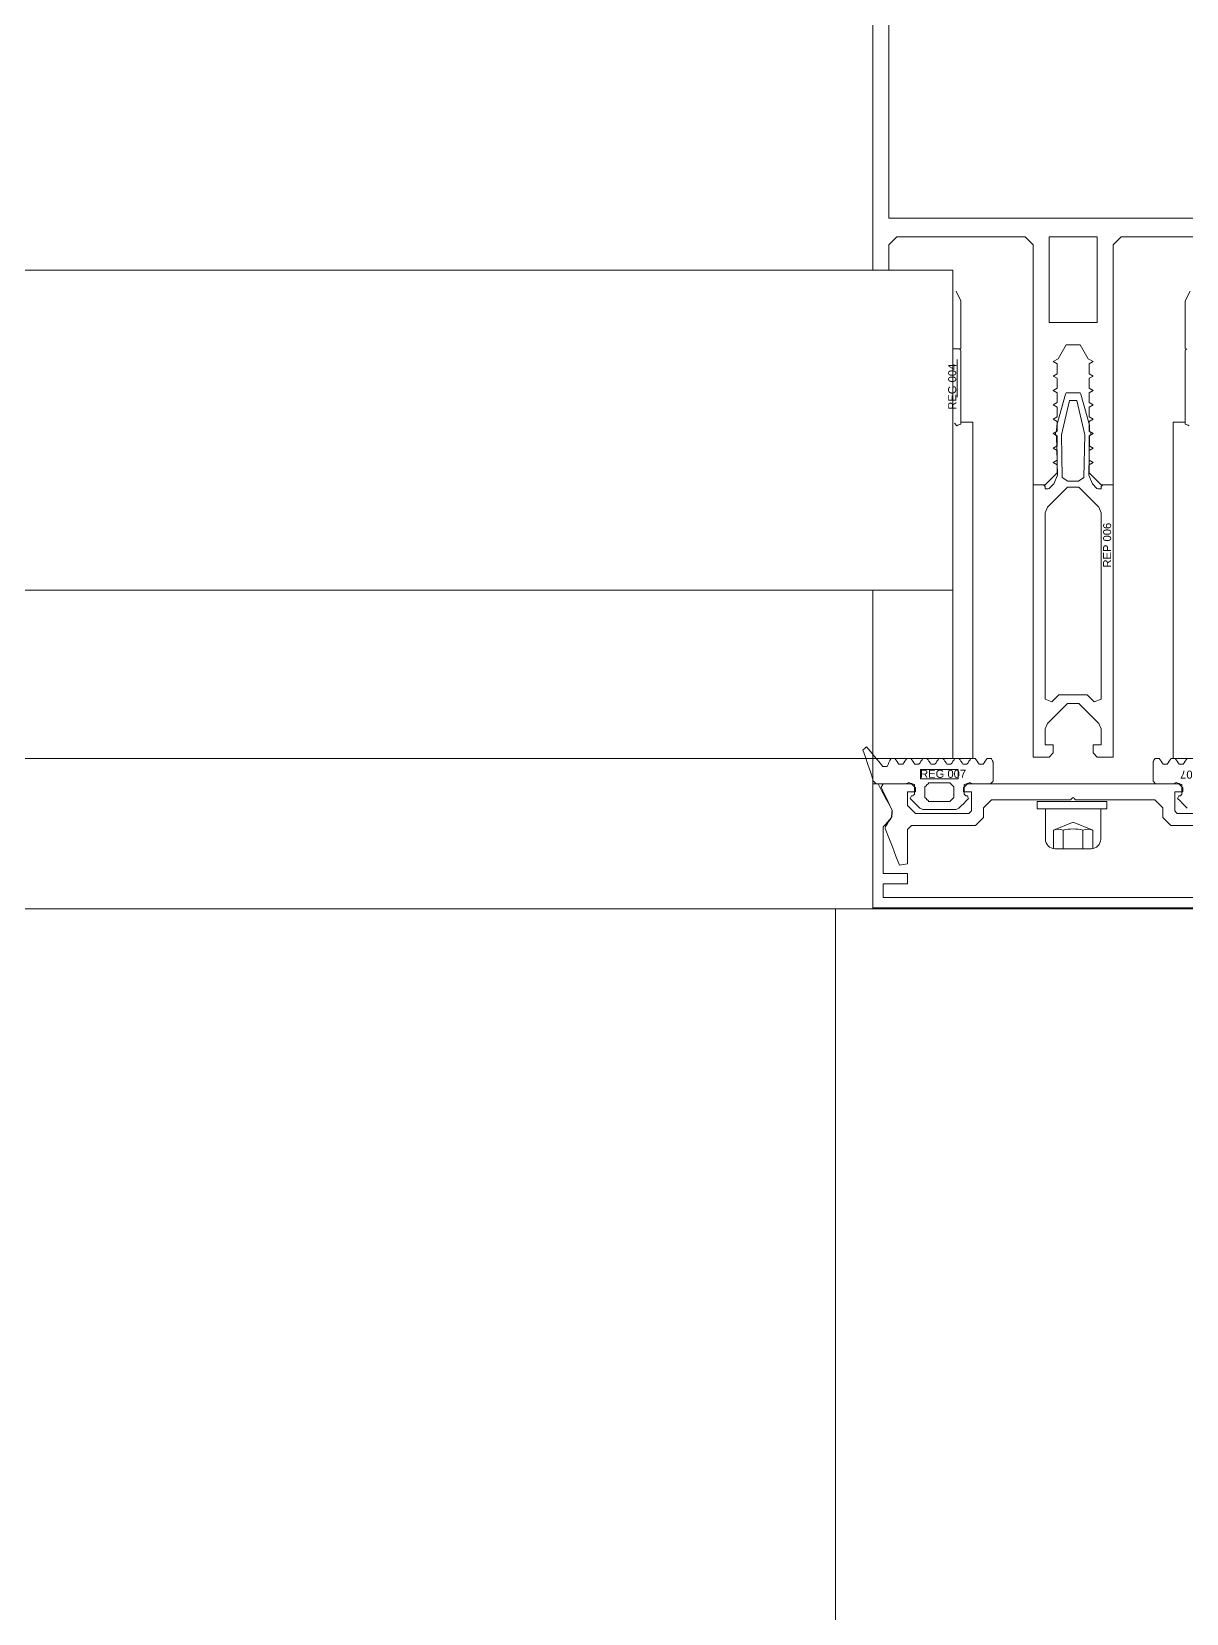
# Model space of a CAD drawing. Header units: millimetres. Extents: x 97 to 215964, y -4577 to 60645.
# Drawn here: x 142837.8 to 142982, y 39687 to 39884.6 of the extents above; entities that cross this region are included whole.
import ezdxf

# ---------------------------------------------------------------- set-up
doc = ezdxf.new("R2010")
doc.units = ezdxf.units.MM
for name, color, linetype, lineweight in [('A-FLOR-____-PATT', 8, 'Continuous', 9), ('A-GLAZ-____-MCUT', 151, 'Continuous', 9), ('A-GLAZ-____-OTLN', 151, 'Continuous', 9), ('A-GLAZ-CURT-OTLN', 52, 'Continuous', 9), ('A-GLAZ-CWMG-MCUT', 51, 'Continuous', 9), ('A-GLAZ-CWMG-OTLN', 51, 'Continuous', 9), ('G-XREF-____-OTLN', 8, 'Continuous', 9)]:
    doc.layers.add(name, color=color, linetype=linetype, lineweight=lineweight)
doc.styles.add('Arial', font='arial.ttf', dxfattribs={"height": 1})

# ---------------------------------------------------------------- blocks, each defined once
blk = doc.blocks.new('Прямоугольный импост - Рядовой 50х200-38602430-О_АИ_ПП_8_400_Целиком')
at = {"layer": 'A-GLAZ-CWMG-MCUT', "color": 90}
for p, q in [((-25, 21), (-25, 39.8)), ((-25, 39.8), (25, 39.8)), ((-15, 21), (-25, 21)), ((-15, 0), (-15, 21)), ((-25, -160.2), (-25, -40))]:
    blk.add_line(p, q, dxfattribs=at)
blk = doc.blocks.new('PNS_Панель прямоугольная2 - Нр_Стекло - 40мм-V136-О_АИ_ПП_8_400_Целиком')
at = {"layer": 'A-GLAZ-____-OTLN', "lineweight": 5}
h = blk.add_hatch(dxfattribs=at)
h.set_pattern_fill('FP_148', color=256, style=0, pattern_type=2)
h.set_pattern_definition([(45, (-83740, -39714.82), (-282.8427, 282.8427), [200, -600]), (45, (-83940, -39814.82), (-282.8427, 282.8427), [600, -200]), (45, (-83540, -39914.82), (-282.8427, 282.8427), [200, -600])])
h.paths.add_polyline_path([(515, 0), (515, 40), (-515, 40), (-515, 0), (422.11, 0)])
at = {"layer": 'A-GLAZ-____-MCUT', "color": 10, "lineweight": 5}
for p, q in [((-515, 40), (515, 40)), ((515, 40), (515, 0)), ((515, 0), (-515, 0))]:
    blk.add_line(p, q, dxfattribs=at)
at = {"layer": 'A-GLAZ-____-OTLN', "color": 10, "lineweight": 5}
blk.add_line((-515, 0), (515, 0), dxfattribs=at)
blk = doc.blocks.new('Прямоугольный импост - Рядовой 50х200-40428489-О_АИ_ПП_8_400_Целиком')
at = {"layer": 'A-GLAZ-CWMG-OTLN', "color": 10, "lineweight": 5}
for p, q in [((85205, 39814.82), (85205, 39793.82)), ((84195, 39793.82), (85205, 39793.82)), ((84195, 39775.02), (85205, 39775.02))]:
    blk.add_line(p, q, dxfattribs=at)
blk = doc.blocks.new('Прямоугольный импост - 200_dwg-V30-О_АИ_ПП_8_400_Целиком')
at = {"layer": 'G-XREF-____-OTLN', "color": 10, "lineweight": 5}
for p, q in [((227981.99, 196775.93), (227981.99, 196780.63)), ((227981.63, 196772.66), (227981.94, 196772.36)), ((227995.23, 196719.51), (227995.23, 196721.83)), ((227997.68, 196719.51), (227997.68, 196721.83)), ((227994.19, 196719.51), (227998.71, 196719.51))]:
    blk.add_line(p, q, dxfattribs=at)
at = {"layer": 'G-XREF-____-OTLN', "color": 10, "lineweight": 5, "flags": 128}
for points in [[(228021.45, 196791.8), (228021.45, 196911.97), (227971.45, 196911.97), (227971.45, 196791.8)], [(227973.45, 196791.8), (227973.45, 196794.97), (227974.45, 196795.97), (227990.45, 196795.97), (227991.45, 196794.97)], [(227991.45, 196794.97), (227991.45, 196764.97), (227992.95, 196764.97), (227994.45, 196766.47), (227994.45, 196767.48), (227993.95, 196767.77), (227994.45, 196768.06), (227994.45, 196769.28), (227993.95, 196769.57), (227994.45, 196769.86), (227994.45, 196771.08), (227993.95, 196771.37), (227994.45, 196771.66), (227994.45, 196772.88), (227993.95, 196773.17), (227994.45, 196773.46), (227994.45, 196774.68), (227993.95, 196774.97), (227994.45, 196775.26), (227994.45, 196776.48), (227993.95, 196776.77), (227994.45, 196777.06), (227994.45, 196778.28), (227993.95, 196778.57), (227994.45, 196778.86), (227994.45, 196780.08), (227993.95, 196780.37), (227994.58, 196780.73), (227995.59, 196782.47), (227997.32, 196782.47), (227998.32, 196780.73), (227998.95, 196780.37), (227998.45, 196780.08), (227998.45, 196778.86), (227998.95, 196778.57), (227998.45, 196778.28), (227998.45, 196777.06), (227998.95, 196776.77), (227998.45, 196776.48), (227998.45, 196775.26), (227998.95, 196774.97), (227998.45, 196774.68), (227998.45, 196773.46), (227998.95, 196773.17), (227998.45, 196772.88), (227998.45, 196771.66), (227998.95, 196771.37), (227998.45, 196771.08), (227998.45, 196769.86), (227998.95, 196769.57), (227998.45, 196769.28), (227998.45, 196768.06), (227998.95, 196767.77), (227998.45, 196767.48), (227998.45, 196766.47), (227999.95, 196764.97), (228001.45, 196764.97), (228001.45, 196794.97), (228002.45, 196795.97), (228018.45, 196795.97)], [(227982.45, 196781.97), (227982.45, 196787.95), (227981.83, 196789.16)], [(228011.07, 196789.16), (228010.45, 196787.95), (228010.45, 196781.97)], [(227982.25, 196781.97), (227981.96, 196781.97), (227981.67, 196781.97), (227981.37, 196781.97)], [(227982.45, 196781.77), (227982.4, 196781.82), (227982.35, 196781.87), (227982.3, 196781.92), (227982.25, 196781.97)], [(227982.45, 196772.57), (227982.45, 196774.87), (227982.45, 196777.17), (227982.45, 196779.47), (227982.45, 196781.77)], [(228010.65, 196781.97), (228010.6, 196781.92), (228010.55, 196781.87), (228010.5, 196781.82), (228010.45, 196781.77)], [(228010.45, 196781.77), (228010.45, 196779.47), (228010.45, 196777.17), (228010.45, 196774.87), (228010.45, 196772.57)], [(227971.85, 196730.8), (227983.95, 196730.8), (227983.95, 196772.8), (227982.45, 196772.8)], [(228021.05, 196730.8), (228008.95, 196730.8), (228008.95, 196772.8), (228010.45, 196772.8)], [(227981.94, 196772.36), (227982.07, 196772.41), (227982.2, 196772.46), (227982.32, 196772.51), (227982.45, 196772.57)], [(228010.45, 196772.57), (228010.58, 196772.51), (228010.71, 196772.46), (228010.84, 196772.41), (228010.96, 196772.36)], [(227970.64, 196732.26), (227970.53, 196732.16), (227970.43, 196732.05), (227970.32, 196731.95), (227970.21, 196731.85)], [(227970.21, 196731.85), (227970.52, 196730.93), (227970.83, 196730.02), (227971.14, 196729.11), (227971.45, 196728.2)], [(227972.69, 196729.79), (227972.18, 196730.41), (227971.66, 196731.03), (227971.15, 196731.64), (227970.64, 196732.26)], [(227973.22, 196729.8), (227973.09, 196729.8), (227972.96, 196729.79), (227972.82, 196729.79), (227972.69, 196729.79)], [(227973.68, 196730.76), (227973.57, 196730.52), (227973.45, 196730.28), (227973.34, 196730.04), (227973.22, 196729.8)], [(227974.2, 196730.8), (227974.07, 196730.79), (227973.94, 196730.78), (227973.81, 196730.77), (227973.68, 196730.76)], [(227974.7, 196730.06), (227974.58, 196730.24), (227974.45, 196730.43), (227974.33, 196730.61), (227974.2, 196730.8)], [(227975.2, 196730.06), (227975.08, 196730.06), (227974.95, 196730.06), (227974.83, 196730.06), (227974.7, 196730.06)], [(227975.7, 196730.8), (227975.58, 196730.61), (227975.45, 196730.43), (227975.33, 196730.24), (227975.2, 196730.06)], [(227976.2, 196730.8), (227976.08, 196730.8), (227975.95, 196730.8), (227975.83, 196730.8), (227975.7, 196730.8)], [(227976.7, 196730.06), (227976.58, 196730.24), (227976.45, 196730.43), (227976.33, 196730.61), (227976.2, 196730.8)], [(227977.2, 196730.06), (227977.08, 196730.06), (227976.95, 196730.06), (227976.83, 196730.06), (227976.7, 196730.06)], [(227977.7, 196730.8), (227977.58, 196730.61), (227977.45, 196730.43), (227977.33, 196730.24), (227977.2, 196730.06)], [(227978.2, 196730.8), (227978.08, 196730.8), (227977.95, 196730.8), (227977.83, 196730.8), (227977.7, 196730.8)], [(227978.7, 196730.06), (227978.58, 196730.24), (227978.45, 196730.43), (227978.33, 196730.61), (227978.2, 196730.8)], [(227979.2, 196730.06), (227979.08, 196730.06), (227978.95, 196730.06), (227978.83, 196730.06), (227978.7, 196730.06)], [(227979.7, 196730.8), (227979.58, 196730.61), (227979.45, 196730.43), (227979.33, 196730.24), (227979.2, 196730.06)], [(227980.2, 196730.8), (227980.08, 196730.8), (227979.95, 196730.8), (227979.83, 196730.8), (227979.7, 196730.8)], [(227980.7, 196730.06), (227980.58, 196730.24), (227980.45, 196730.43), (227980.33, 196730.61), (227980.2, 196730.8)], [(227981.2, 196730.06), (227981.08, 196730.06), (227980.95, 196730.06), (227980.83, 196730.06), (227980.7, 196730.06)], [(227981.7, 196730.8), (227981.58, 196730.61), (227981.45, 196730.43), (227981.33, 196730.24), (227981.2, 196730.06)], [(227982.2, 196730.8), (227982.08, 196730.8), (227981.95, 196730.8), (227981.83, 196730.8), (227981.7, 196730.8)], [(227982.7, 196730.06), (227982.58, 196730.24), (227982.45, 196730.43), (227982.33, 196730.61), (227982.2, 196730.8)], [(227983.2, 196730.06), (227983.08, 196730.06), (227982.95, 196730.06), (227982.83, 196730.06), (227982.7, 196730.06)], [(227983.7, 196730.8), (227983.58, 196730.61), (227983.45, 196730.43), (227983.33, 196730.24), (227983.2, 196730.06)], [(227984.2, 196730.8), (227984.08, 196730.8), (227983.95, 196730.8), (227983.83, 196730.8), (227983.7, 196730.8)], [(227984.7, 196730.06), (227984.58, 196730.24), (227984.45, 196730.43), (227984.33, 196730.61), (227984.2, 196730.8)], [(227985.2, 196730.06), (227985.08, 196730.06), (227984.95, 196730.06), (227984.83, 196730.06), (227984.7, 196730.06)], [(227985.7, 196730.8), (227985.58, 196730.61), (227985.45, 196730.43), (227985.33, 196730.24), (227985.2, 196730.06)], [(227986.2, 196730.8), (227986.08, 196730.8), (227985.95, 196730.8), (227985.83, 196730.8), (227985.7, 196730.8)], [(227986.4, 196730.51), (227986.35, 196730.58), (227986.3, 196730.65), (227986.25, 196730.73), (227986.2, 196730.8)], [(227986.45, 196730.34), (227986.44, 196730.38), (227986.43, 196730.42), (227986.41, 196730.46), (227986.4, 196730.51)], [(227986.45, 196727.93), (227986.45, 196728.53), (227986.45, 196729.13), (227986.45, 196729.73), (227986.45, 196730.34)], [(228006.5, 196730.51), (228006.49, 196730.46), (228006.48, 196730.42), (228006.47, 196730.38), (228006.45, 196730.34)], [(228006.45, 196730.34), (228006.45, 196729.73), (228006.45, 196729.13), (228006.45, 196728.53), (228006.45, 196727.93)], [(228006.7, 196730.8), (228006.65, 196730.73), (228006.6, 196730.65), (228006.55, 196730.58), (228006.5, 196730.51)], [(228007.2, 196730.8), (228007.08, 196730.8), (228006.95, 196730.8), (228006.83, 196730.8), (228006.7, 196730.8)], [(228007.7, 196730.06), (228007.58, 196730.24), (228007.45, 196730.43), (228007.33, 196730.61), (228007.2, 196730.8)], [(228008.2, 196730.06), (228008.08, 196730.06), (228007.95, 196730.06), (228007.83, 196730.06), (228007.7, 196730.06)], [(228008.7, 196730.8), (228008.58, 196730.61), (228008.45, 196730.43), (228008.33, 196730.24), (228008.2, 196730.06)], [(228009.2, 196730.8), (228009.08, 196730.8), (228008.95, 196730.8), (228008.83, 196730.8), (228008.7, 196730.8)], [(228009.7, 196730.06), (228009.58, 196730.24), (228009.45, 196730.43), (228009.33, 196730.61), (228009.2, 196730.8)], [(228010.2, 196730.06), (228010.08, 196730.06), (228009.95, 196730.06), (228009.83, 196730.06), (228009.7, 196730.06)], [(228010.7, 196730.8), (228010.58, 196730.61), (228010.45, 196730.43), (228010.33, 196730.24), (228010.2, 196730.06)], [(227971.45, 196728.2), (227971.45, 196728.15), (227971.45, 196728.11), (227971.45, 196728.07), (227971.45, 196728.03)], [(227971.45, 196728.03), (227971.55, 196727.93), (227971.65, 196727.83), (227971.75, 196727.73), (227971.85, 196727.63)], [(227972.09, 196727.63), (227971.93, 196727.63), (227971.77, 196727.63), (227971.61, 196727.63), (227971.45, 196727.63)], [(227971.45, 196727.63), (227971.45, 196723.75), (227971.45, 196719.88), (227971.45, 196716), (227971.45, 196712.13)], [(227971.85, 196727.63), (227972.8, 196727.63), (227973.74, 196727.63), (227974.68, 196727.63), (227975.63, 196727.63)], [(227973.86, 196724.3), (227973.42, 196725.14), (227972.98, 196725.97), (227972.53, 196726.8), (227972.09, 196727.63)], [(227972.75, 196727.63), (227972.68, 196727.52), (227972.62, 196727.41), (227972.55, 196727.31), (227972.48, 196727.2)], [(227972.48, 196727.2), (227972.83, 196726.47), (227973.18, 196725.74), (227973.53, 196725), (227973.87, 196724.27)], [(227976.25, 196727.63), (227975.38, 196727.63), (227974.5, 196727.63), (227973.63, 196727.63), (227972.75, 196727.63)], [(227975.63, 196727.63), (227975.7, 196727.67), (227975.78, 196727.7), (227975.86, 196727.74), (227975.94, 196727.78)], [(227975.94, 196727.78), (227976.12, 196727.72), (227976.3, 196727.66), (227976.47, 196727.59), (227976.65, 196727.53)], [(227976.75, 196727.13), (227976.63, 196727.25), (227976.5, 196727.38), (227976.38, 196727.5), (227976.25, 196727.63)], [(227976.65, 196727.53), (227976.65, 196727.23), (227976.65, 196726.93), (227976.65, 196726.63), (227976.65, 196726.33)], [(227977.95, 196727.23), (227978.08, 196727.35), (227978.2, 196727.48), (227978.33, 196727.6), (227978.45, 196727.73)], [(227977.95, 196725.93), (227977.95, 196726.25), (227977.95, 196726.58), (227977.95, 196726.9), (227977.95, 196727.23)], [(227978.45, 196727.73), (227979.1, 196727.73), (227979.75, 196727.73), (227980.4, 196727.73), (227981.05, 196727.73)], [(227981.05, 196727.73), (227981.18, 196727.6), (227981.3, 196727.48), (227981.43, 196727.35), (227981.55, 196727.23)], [(227981.55, 196727.23), (227981.55, 196726.9), (227981.55, 196726.58), (227981.55, 196726.25), (227981.55, 196725.93)], [(227983.25, 196727.63), (227983.13, 196727.5), (227983, 196727.38), (227982.88, 196727.25), (227982.75, 196727.13)], [(227982.85, 196727.53), (227983.03, 196727.59), (227983.21, 196727.66), (227983.39, 196727.72), (227983.57, 196727.78)], [(227982.85, 196726.33), (227982.85, 196726.63), (227982.85, 196726.93), (227982.85, 196727.23), (227982.85, 196727.53)], [(228009.65, 196727.63), (228003.05, 196727.63), (227996.45, 196727.63), (227989.85, 196727.63), (227983.25, 196727.63)], [(227983.57, 196727.78), (227983.64, 196727.74), (227983.72, 196727.7), (227983.8, 196727.67), (227983.88, 196727.63)], [(227983.88, 196727.63), (227984.45, 196727.63), (227985.02, 196727.63), (227985.58, 196727.63), (227986.15, 196727.63)], [(227986.15, 196727.63), (227986.23, 196727.7), (227986.3, 196727.78), (227986.38, 196727.85), (227986.45, 196727.93)], [(228006.45, 196727.93), (228006.53, 196727.85), (228006.6, 196727.78), (228006.68, 196727.7), (228006.75, 196727.63)], [(228006.75, 196727.63), (228007.32, 196727.63), (228007.89, 196727.63), (228008.46, 196727.63), (228009.03, 196727.63)], [(228009.03, 196727.63), (228009.1, 196727.67), (228009.18, 196727.7), (228009.26, 196727.74), (228009.34, 196727.78)], [(228009.34, 196727.78), (228009.52, 196727.72), (228009.7, 196727.66), (228009.87, 196727.59), (228010.05, 196727.53)], [(228010.15, 196727.13), (228010.03, 196727.25), (228009.9, 196727.38), (228009.78, 196727.5), (228009.65, 196727.63)], [(228010.05, 196727.53), (228010.05, 196727.23), (228010.05, 196726.93), (228010.05, 196726.63), (228010.05, 196726.33)], [(227975.75, 196724.93), (227975.75, 196725.35), (227975.75, 196725.78), (227975.75, 196726.2), (227975.75, 196726.63)], [(227975.75, 196726.63), (227976, 196726.63), (227976.25, 196726.63), (227976.5, 196726.63), (227976.75, 196726.63)], [(227976.25, 196726.13), (227976.22, 196726.04), (227976.18, 196725.96), (227976.15, 196725.87), (227976.11, 196725.79)], [(227976.11, 196725.79), (227976.41, 196725.48), (227976.72, 196725.18), (227977.02, 196724.88), (227977.32, 196724.58)], [(227976.45, 196726.13), (227976.4, 196726.13), (227976.35, 196726.13), (227976.3, 196726.13), (227976.25, 196726.13)], [(227976.65, 196726.33), (227976.6, 196726.28), (227976.55, 196726.23), (227976.5, 196726.18), (227976.45, 196726.13)], [(227976.75, 196726.63), (227976.75, 196726.75), (227976.75, 196726.88), (227976.75, 196727), (227976.75, 196727.13)], [(227978.45, 196725.43), (227978.33, 196725.55), (227978.2, 196725.68), (227978.08, 196725.8), (227977.95, 196725.93)], [(227981.05, 196725.43), (227980.4, 196725.43), (227979.75, 196725.43), (227979.1, 196725.43), (227978.45, 196725.43)], [(227981.55, 196725.93), (227981.43, 196725.8), (227981.3, 196725.68), (227981.18, 196725.55), (227981.05, 196725.43)], [(227982.18, 196724.58), (227982.48, 196724.88), (227982.79, 196725.18), (227983.09, 196725.48), (227983.39, 196725.79)], [(227982.75, 196727.13), (227982.75, 196727), (227982.75, 196726.88), (227982.75, 196726.75), (227982.75, 196726.63)], [(227982.75, 196726.63), (227983, 196726.63), (227983.25, 196726.63), (227983.5, 196726.63), (227983.75, 196726.63)], [(227983.05, 196726.13), (227983, 196726.18), (227982.95, 196726.23), (227982.9, 196726.28), (227982.85, 196726.33)], [(227983.25, 196726.13), (227983.2, 196726.13), (227983.15, 196726.13), (227983.1, 196726.13), (227983.05, 196726.13)], [(227983.39, 196725.79), (227983.36, 196725.87), (227983.32, 196725.96), (227983.29, 196726.04), (227983.25, 196726.13)], [(227983.75, 196726.63), (227983.75, 196726.03), (227983.75, 196725.43), (227983.75, 196724.83), (227983.75, 196724.23)], [(227985.25, 196724.63), (227985.5, 196724.88), (227985.75, 196725.13), (227986, 196725.38), (227986.25, 196725.63)], [(227986.25, 196725.63), (227988.73, 196725.63), (227991.2, 196725.63), (227993.68, 196725.63), (227996.15, 196725.63)], [(227996.15, 196725.63), (227996.23, 196725.7), (227996.3, 196725.78), (227996.38, 196725.85), (227996.45, 196725.93)], [(227996.45, 196725.93), (227996.53, 196725.85), (227996.6, 196725.78), (227996.68, 196725.7), (227996.75, 196725.63)], [(227996.75, 196725.63), (227999.23, 196725.63), (228001.7, 196725.63), (228004.18, 196725.63), (228006.65, 196725.63)], [(228006.65, 196725.63), (228006.9, 196725.38), (228007.15, 196725.13), (228007.4, 196724.88), (228007.65, 196724.63)], [(228009.15, 196724.23), (228009.15, 196724.83), (228009.15, 196725.43), (228009.15, 196726.03), (228009.15, 196726.63)], [(228009.15, 196726.63), (228009.4, 196726.63), (228009.65, 196726.63), (228009.9, 196726.63), (228010.15, 196726.63)], [(228009.65, 196726.13), (228009.62, 196726.04), (228009.58, 196725.96), (228009.55, 196725.87), (228009.51, 196725.79)], [(228009.51, 196725.79), (228009.81, 196725.48), (228010.12, 196725.18), (228010.42, 196724.88), (228010.72, 196724.58)], [(228009.85, 196726.13), (228009.8, 196726.13), (228009.75, 196726.13), (228009.7, 196726.13), (228009.65, 196726.13)], [(228010.05, 196726.33), (228010, 196726.28), (228009.95, 196726.23), (228009.9, 196726.18), (228009.85, 196726.13)], [(228010.15, 196726.63), (228010.15, 196726.75), (228010.15, 196726.88), (228010.15, 196727), (228010.15, 196727.13)], [(227972.75, 196722.23), (227973, 196722.52), (227973.26, 196722.82), (227973.51, 196723.11), (227973.76, 196723.41)], [(227973.81, 196723.48), (227973.61, 196723.18), (227973.41, 196722.89), (227973.21, 196722.59), (227973, 196722.3)], [(227973.76, 196723.41), (227973.79, 196723.63), (227973.81, 196723.86), (227973.83, 196724.08), (227973.86, 196724.3)], [(227973.87, 196724.27), (227973.86, 196724.07), (227973.84, 196723.87), (227973.83, 196723.68), (227973.81, 196723.48)], [(227976.75, 196723.93), (227976.5, 196724.18), (227976.25, 196724.43), (227976, 196724.68), (227975.75, 196724.93)], [(227983.45, 196723.93), (227981.78, 196723.93), (227980.1, 196723.93), (227978.43, 196723.93), (227976.75, 196723.93)], [(227977.32, 196724.58), (227977.41, 196724.54), (227977.5, 196724.5), (227977.59, 196724.47), (227977.68, 196724.43)], [(227977.68, 196724.43), (227978.71, 196724.43), (227979.75, 196724.43), (227980.79, 196724.43), (227981.83, 196724.43)], [(227981.83, 196724.43), (227981.92, 196724.47), (227982, 196724.5), (227982.09, 196724.54), (227982.18, 196724.58)], [(227983.75, 196724.23), (227983.68, 196724.15), (227983.6, 196724.08), (227983.53, 196724), (227983.45, 196723.93)], [(227984.25, 196722.43), (227984.5, 196722.68), (227984.75, 196722.93), (227985, 196723.18), (227985.25, 196723.43)], [(227985.25, 196723.43), (227985.25, 196723.73), (227985.25, 196724.03), (227985.25, 196724.33), (227985.25, 196724.63)], [(227999.9, 196720.7), (227999.9, 196724.5), (227993.01, 196724.5), (227993.01, 196720.7)], [(228007.65, 196724.63), (228007.65, 196724.33), (228007.65, 196724.03), (228007.65, 196723.73), (228007.65, 196723.43)], [(228007.65, 196723.43), (228007.9, 196723.18), (228008.15, 196722.93), (228008.4, 196722.68), (228008.65, 196722.43)], [(228009.45, 196723.93), (228009.38, 196724), (228009.3, 196724.08), (228009.23, 196724.15), (228009.15, 196724.23)], [(228016.15, 196723.93), (228014.48, 196723.93), (228012.8, 196723.93), (228011.13, 196723.93), (228009.45, 196723.93)], [(227972.75, 196716.43), (227972.75, 196717.88), (227972.75, 196719.33), (227972.75, 196720.78), (227972.75, 196722.23)], [(227973, 196722.3), (227973, 196722.23), (227972.99, 196722.16), (227972.98, 196722.09), (227972.97, 196722.02)], [(227972.97, 196722.02), (227973.43, 196720.87), (227973.88, 196719.73), (227974.33, 196718.59), (227974.79, 196717.44)], [(227975.75, 196721.93), (227975.88, 196722.05), (227976, 196722.18), (227976.13, 196722.3), (227976.25, 196722.43)], [(227975.75, 196717.63), (227975.75, 196718.7), (227975.75, 196719.78), (227975.75, 196720.85), (227975.75, 196721.93)], [(227976.25, 196722.43), (227978.25, 196722.43), (227980.25, 196722.43), (227982.25, 196722.43), (227984.25, 196722.43)], [(227998.9, 196719.51), (227998.9, 196721.83), (227996.45, 196722.81), (227994, 196721.83), (227994, 196719.51)], [(228008.65, 196722.43), (228010.65, 196722.43), (228012.65, 196722.43), (228014.65, 196722.43), (228016.65, 196722.43)], [(227974.79, 196717.44), (227975.03, 196717.49), (227975.27, 196717.54), (227975.51, 196717.58), (227975.75, 196717.63)], [(227975.75, 196716.43), (227975, 196716.43), (227974.25, 196716.43), (227973.5, 196716.43), (227972.75, 196716.43)], [(227975.75, 196715.13), (227975.75, 196715.45), (227975.75, 196715.78), (227975.75, 196716.1), (227975.75, 196716.43)], [(227972.75, 196713.43), (227972.75, 196713.85), (227972.75, 196714.28), (227972.75, 196714.7), (227972.75, 196715.13)], [(227972.75, 196715.13), (227973.5, 196715.13), (227974.25, 196715.13), (227975, 196715.13), (227975.75, 196715.13)], [(228020.15, 196713.43), (228008.3, 196713.43), (227996.45, 196713.43), (227984.6, 196713.43), (227972.75, 196713.43)], [(227971.45, 196712.13), (227983.95, 196712.13), (227996.45, 196712.13), (228008.95, 196712.13), (228021.45, 196712.13)]]:
    blk.add_lwpolyline(points, dxfattribs=at)
for points in [[(227973.45, 196906.97), (227973.45, 196798.27), (228019.45, 196798.27), (228019.45, 196906.97)], [(227993.45, 196795.97), (227993.45, 196785.27), (227999.45, 196785.27), (227999.45, 196795.97)], [(227998.65, 196771.54), (227998.65, 196771.19), (227998.5, 196771.11), (227998.42, 196766.19), (227998.86, 196765.1), (227999.43, 196764.53), (227999.57, 196764.47), (227999.95, 196764.47), (227999.95, 196764.77), (228000.15, 196764.97), (228001.45, 196764.97), (228001.45, 196730.97), (227999.45, 196730.97), (227998.95, 196731.47), (227998.95, 196732.47), (227999.95, 196732.47), (227999.95, 196734.47), (227999.66, 196735.17), (227997.16, 196737.67), (227995.75, 196737.67), (227993.25, 196735.17), (227992.95, 196734.47), (227992.95, 196732.47), (227993.95, 196732.47), (227993.95, 196731.47), (227993.45, 196730.97), (227991.45, 196730.97), (227991.45, 196764.97), (227992.75, 196764.97), (227992.95, 196764.77), (227992.95, 196764.47), (227993.33, 196764.47), (227993.48, 196764.53), (227994.05, 196765.1), (227994.49, 196766.19), (227994.4, 196771.11), (227994.25, 196771.19), (227994.25, 196771.54), (227994.4, 196771.63), (227994.42, 196772.44), (227995.49, 196776.3), (227995.59, 196776.47), (227997.32, 196776.47), (227997.42, 196776.3), (227998.49, 196772.44), (227998.5, 196771.63)], [(227997.81, 196765.88), (227997.9, 196771.2), (227996.9, 196775.5), (227996.01, 196775.5), (227995, 196771.2), (227995.09, 196765.88), (227995.8, 196765.43), (227997.11, 196765.43)], [(227998.22, 196738.74), (227999.1, 196737.86), (227999.95, 196738.21), (227999.95, 196761.47), (227999.66, 196762.17), (227997.16, 196764.67), (227995.75, 196764.67), (227993.25, 196762.17), (227992.95, 196761.47), (227992.95, 196738.21), (227993.81, 196737.86), (227994.68, 196738.74)], [(227982.1, 196728.24), (227982.1, 196729.41), (227977.4, 196729.41), (227977.4, 196728.24)], [(227991.96, 196724.5), (227991.96, 196725.42), (228000.65, 196725.42), (228000.65, 196724.5)]]:
    blk.add_lwpolyline(points, close=True, dxfattribs=at)
at = {"layer": 'G-XREF-____-OTLN', "color": 10, "lineweight": 5}
for centre, radius, start, end in [((227994.61, 196720.28), 1.67, 68.4728, 111.5272), ((227996.45, 196716.78), 5.2, 76.3644, 103.6356), ((227998.29, 196720.28), 1.67, 68.4728, 111.5272), ((227994.19, 196720.7), 1.19, 180, 270), ((227998.71, 196720.7), 1.19, 270, 0)]:
    blk.add_arc(centre, radius, start, end, dxfattribs=at)
blk = doc.blocks.new('Прямоугольный импост - 200_dwg-V154-О_АИ_ПП_8_400_Целиком')
at = {"layer": 'G-XREF-____-OTLN', "color": 10, "lineweight": 5}
for p, q in [((227981.99, 196775.93), (227981.99, 196780.63)), ((227981.63, 196772.66), (227981.94, 196772.36)), ((227995.23, 196719.51), (227995.23, 196721.83)), ((227997.68, 196719.51), (227997.68, 196721.83)), ((227994.19, 196719.51), (227998.71, 196719.51))]:
    blk.add_line(p, q, dxfattribs=at)
at = {"layer": 'G-XREF-____-OTLN', "color": 10, "lineweight": 5, "flags": 128}
for points in [[(228021.45, 196791.8), (228021.45, 196911.97), (227971.45, 196911.97), (227971.45, 196791.8)], [(227973.45, 196791.8), (227973.45, 196794.97), (227974.45, 196795.97), (227990.45, 196795.97), (227991.45, 196794.97)], [(227991.45, 196794.97), (227991.45, 196764.97), (227992.95, 196764.97), (227994.45, 196766.47), (227994.45, 196767.48), (227993.95, 196767.77), (227994.45, 196768.06), (227994.45, 196769.28), (227993.95, 196769.57), (227994.45, 196769.86), (227994.45, 196771.08), (227993.95, 196771.37), (227994.45, 196771.66), (227994.45, 196772.88), (227993.95, 196773.17), (227994.45, 196773.46), (227994.45, 196774.68), (227993.95, 196774.97), (227994.45, 196775.26), (227994.45, 196776.48), (227993.95, 196776.77), (227994.45, 196777.06), (227994.45, 196778.28), (227993.95, 196778.57), (227994.45, 196778.86), (227994.45, 196780.08), (227993.95, 196780.37), (227994.58, 196780.73), (227995.59, 196782.47), (227997.32, 196782.47), (227998.32, 196780.73), (227998.95, 196780.37), (227998.45, 196780.08), (227998.45, 196778.86), (227998.95, 196778.57), (227998.45, 196778.28), (227998.45, 196777.06), (227998.95, 196776.77), (227998.45, 196776.48), (227998.45, 196775.26), (227998.95, 196774.97), (227998.45, 196774.68), (227998.45, 196773.46), (227998.95, 196773.17), (227998.45, 196772.88), (227998.45, 196771.66), (227998.95, 196771.37), (227998.45, 196771.08), (227998.45, 196769.86), (227998.95, 196769.57), (227998.45, 196769.28), (227998.45, 196768.06), (227998.95, 196767.77), (227998.45, 196767.48), (227998.45, 196766.47), (227999.95, 196764.97), (228001.45, 196764.97), (228001.45, 196794.97), (228002.45, 196795.97), (228018.45, 196795.97)], [(227982.45, 196781.97), (227982.45, 196787.95), (227981.83, 196789.16)], [(228011.07, 196789.16), (228010.45, 196787.95), (228010.45, 196781.97)], [(227982.25, 196781.97), (227981.96, 196781.97), (227981.67, 196781.97), (227981.37, 196781.97)], [(227982.45, 196781.77), (227982.4, 196781.82), (227982.35, 196781.87), (227982.3, 196781.92), (227982.25, 196781.97)], [(227982.45, 196772.57), (227982.45, 196774.87), (227982.45, 196777.17), (227982.45, 196779.47), (227982.45, 196781.77)], [(228010.65, 196781.97), (228010.6, 196781.92), (228010.55, 196781.87), (228010.5, 196781.82), (228010.45, 196781.77)], [(228010.45, 196781.77), (228010.45, 196779.47), (228010.45, 196777.17), (228010.45, 196774.87), (228010.45, 196772.57)], [(227971.85, 196730.8), (227983.95, 196730.8), (227983.95, 196772.8), (227982.45, 196772.8)], [(228021.05, 196730.8), (228008.95, 196730.8), (228008.95, 196772.8), (228010.45, 196772.8)], [(227981.94, 196772.36), (227982.07, 196772.41), (227982.2, 196772.46), (227982.32, 196772.51), (227982.45, 196772.57)], [(228010.45, 196772.57), (228010.58, 196772.51), (228010.71, 196772.46), (228010.84, 196772.41), (228010.96, 196772.36)], [(227970.64, 196732.26), (227970.53, 196732.16), (227970.43, 196732.05), (227970.32, 196731.95), (227970.21, 196731.85)], [(227970.21, 196731.85), (227970.52, 196730.93), (227970.83, 196730.02), (227971.14, 196729.11), (227971.45, 196728.2)], [(227972.69, 196729.79), (227972.18, 196730.41), (227971.66, 196731.03), (227971.15, 196731.64), (227970.64, 196732.26)], [(227973.22, 196729.8), (227973.09, 196729.8), (227972.96, 196729.79), (227972.82, 196729.79), (227972.69, 196729.79)], [(227973.68, 196730.76), (227973.57, 196730.52), (227973.45, 196730.28), (227973.34, 196730.04), (227973.22, 196729.8)], [(227974.2, 196730.8), (227974.07, 196730.79), (227973.94, 196730.78), (227973.81, 196730.77), (227973.68, 196730.76)], [(227974.7, 196730.06), (227974.58, 196730.24), (227974.45, 196730.43), (227974.33, 196730.61), (227974.2, 196730.8)], [(227975.2, 196730.06), (227975.08, 196730.06), (227974.95, 196730.06), (227974.83, 196730.06), (227974.7, 196730.06)], [(227975.7, 196730.8), (227975.58, 196730.61), (227975.45, 196730.43), (227975.33, 196730.24), (227975.2, 196730.06)], [(227976.2, 196730.8), (227976.08, 196730.8), (227975.95, 196730.8), (227975.83, 196730.8), (227975.7, 196730.8)], [(227976.7, 196730.06), (227976.58, 196730.24), (227976.45, 196730.43), (227976.33, 196730.61), (227976.2, 196730.8)], [(227977.2, 196730.06), (227977.08, 196730.06), (227976.95, 196730.06), (227976.83, 196730.06), (227976.7, 196730.06)], [(227977.7, 196730.8), (227977.58, 196730.61), (227977.45, 196730.43), (227977.33, 196730.24), (227977.2, 196730.06)], [(227978.2, 196730.8), (227978.08, 196730.8), (227977.95, 196730.8), (227977.83, 196730.8), (227977.7, 196730.8)], [(227978.7, 196730.06), (227978.58, 196730.24), (227978.45, 196730.43), (227978.33, 196730.61), (227978.2, 196730.8)], [(227979.2, 196730.06), (227979.08, 196730.06), (227978.95, 196730.06), (227978.83, 196730.06), (227978.7, 196730.06)], [(227979.7, 196730.8), (227979.58, 196730.61), (227979.45, 196730.43), (227979.33, 196730.24), (227979.2, 196730.06)], [(227980.2, 196730.8), (227980.08, 196730.8), (227979.95, 196730.8), (227979.83, 196730.8), (227979.7, 196730.8)], [(227980.7, 196730.06), (227980.58, 196730.24), (227980.45, 196730.43), (227980.33, 196730.61), (227980.2, 196730.8)], [(227981.2, 196730.06), (227981.08, 196730.06), (227980.95, 196730.06), (227980.83, 196730.06), (227980.7, 196730.06)], [(227981.7, 196730.8), (227981.58, 196730.61), (227981.45, 196730.43), (227981.33, 196730.24), (227981.2, 196730.06)], [(227982.2, 196730.8), (227982.08, 196730.8), (227981.95, 196730.8), (227981.83, 196730.8), (227981.7, 196730.8)], [(227982.7, 196730.06), (227982.58, 196730.24), (227982.45, 196730.43), (227982.33, 196730.61), (227982.2, 196730.8)], [(227983.2, 196730.06), (227983.08, 196730.06), (227982.95, 196730.06), (227982.83, 196730.06), (227982.7, 196730.06)], [(227983.7, 196730.8), (227983.58, 196730.61), (227983.45, 196730.43), (227983.33, 196730.24), (227983.2, 196730.06)], [(227984.2, 196730.8), (227984.08, 196730.8), (227983.95, 196730.8), (227983.83, 196730.8), (227983.7, 196730.8)], [(227984.7, 196730.06), (227984.58, 196730.24), (227984.45, 196730.43), (227984.33, 196730.61), (227984.2, 196730.8)], [(227985.2, 196730.06), (227985.08, 196730.06), (227984.95, 196730.06), (227984.83, 196730.06), (227984.7, 196730.06)], [(227985.7, 196730.8), (227985.58, 196730.61), (227985.45, 196730.43), (227985.33, 196730.24), (227985.2, 196730.06)], [(227986.2, 196730.8), (227986.08, 196730.8), (227985.95, 196730.8), (227985.83, 196730.8), (227985.7, 196730.8)], [(227986.4, 196730.51), (227986.35, 196730.58), (227986.3, 196730.65), (227986.25, 196730.73), (227986.2, 196730.8)], [(227986.45, 196730.34), (227986.44, 196730.38), (227986.43, 196730.42), (227986.41, 196730.46), (227986.4, 196730.51)], [(227986.45, 196727.93), (227986.45, 196728.53), (227986.45, 196729.13), (227986.45, 196729.73), (227986.45, 196730.34)], [(228006.5, 196730.51), (228006.49, 196730.46), (228006.48, 196730.42), (228006.47, 196730.38), (228006.45, 196730.34)], [(228006.45, 196730.34), (228006.45, 196729.73), (228006.45, 196729.13), (228006.45, 196728.53), (228006.45, 196727.93)], [(228006.7, 196730.8), (228006.65, 196730.73), (228006.6, 196730.65), (228006.55, 196730.58), (228006.5, 196730.51)], [(228007.2, 196730.8), (228007.08, 196730.8), (228006.95, 196730.8), (228006.83, 196730.8), (228006.7, 196730.8)], [(228007.7, 196730.06), (228007.58, 196730.24), (228007.45, 196730.43), (228007.33, 196730.61), (228007.2, 196730.8)], [(228008.2, 196730.06), (228008.08, 196730.06), (228007.95, 196730.06), (228007.83, 196730.06), (228007.7, 196730.06)], [(228008.7, 196730.8), (228008.58, 196730.61), (228008.45, 196730.43), (228008.33, 196730.24), (228008.2, 196730.06)], [(228009.2, 196730.8), (228009.08, 196730.8), (228008.95, 196730.8), (228008.83, 196730.8), (228008.7, 196730.8)], [(228009.7, 196730.06), (228009.58, 196730.24), (228009.45, 196730.43), (228009.33, 196730.61), (228009.2, 196730.8)], [(228010.2, 196730.06), (228010.08, 196730.06), (228009.95, 196730.06), (228009.83, 196730.06), (228009.7, 196730.06)], [(228010.7, 196730.8), (228010.58, 196730.61), (228010.45, 196730.43), (228010.33, 196730.24), (228010.2, 196730.06)], [(227971.45, 196728.2), (227971.45, 196728.15), (227971.45, 196728.11), (227971.45, 196728.07), (227971.45, 196728.03)], [(227971.45, 196728.03), (227971.55, 196727.93), (227971.65, 196727.83), (227971.75, 196727.73), (227971.85, 196727.63)], [(227972.09, 196727.63), (227971.93, 196727.63), (227971.77, 196727.63), (227971.61, 196727.63), (227971.45, 196727.63)], [(227971.45, 196727.63), (227971.45, 196723.75), (227971.45, 196719.88), (227971.45, 196716), (227971.45, 196712.13)], [(227971.85, 196727.63), (227972.8, 196727.63), (227973.74, 196727.63), (227974.68, 196727.63), (227975.63, 196727.63)], [(227973.86, 196724.3), (227973.42, 196725.14), (227972.98, 196725.97), (227972.53, 196726.8), (227972.09, 196727.63)], [(227972.75, 196727.63), (227972.68, 196727.52), (227972.62, 196727.41), (227972.55, 196727.31), (227972.48, 196727.2)], [(227972.48, 196727.2), (227972.83, 196726.47), (227973.18, 196725.74), (227973.53, 196725), (227973.87, 196724.27)], [(227976.25, 196727.63), (227975.38, 196727.63), (227974.5, 196727.63), (227973.63, 196727.63), (227972.75, 196727.63)], [(227975.63, 196727.63), (227975.7, 196727.67), (227975.78, 196727.7), (227975.86, 196727.74), (227975.94, 196727.78)], [(227975.94, 196727.78), (227976.12, 196727.72), (227976.3, 196727.66), (227976.47, 196727.59), (227976.65, 196727.53)], [(227976.75, 196727.13), (227976.63, 196727.25), (227976.5, 196727.38), (227976.38, 196727.5), (227976.25, 196727.63)], [(227976.65, 196727.53), (227976.65, 196727.23), (227976.65, 196726.93), (227976.65, 196726.63), (227976.65, 196726.33)], [(227977.95, 196727.23), (227978.08, 196727.35), (227978.2, 196727.48), (227978.33, 196727.6), (227978.45, 196727.73)], [(227977.95, 196725.93), (227977.95, 196726.25), (227977.95, 196726.58), (227977.95, 196726.9), (227977.95, 196727.23)], [(227978.45, 196727.73), (227979.1, 196727.73), (227979.75, 196727.73), (227980.4, 196727.73), (227981.05, 196727.73)], [(227981.05, 196727.73), (227981.18, 196727.6), (227981.3, 196727.48), (227981.43, 196727.35), (227981.55, 196727.23)], [(227981.55, 196727.23), (227981.55, 196726.9), (227981.55, 196726.58), (227981.55, 196726.25), (227981.55, 196725.93)], [(227983.25, 196727.63), (227983.13, 196727.5), (227983, 196727.38), (227982.88, 196727.25), (227982.75, 196727.13)], [(227982.85, 196727.53), (227983.03, 196727.59), (227983.21, 196727.66), (227983.39, 196727.72), (227983.57, 196727.78)], [(227982.85, 196726.33), (227982.85, 196726.63), (227982.85, 196726.93), (227982.85, 196727.23), (227982.85, 196727.53)], [(228009.65, 196727.63), (228003.05, 196727.63), (227996.45, 196727.63), (227989.85, 196727.63), (227983.25, 196727.63)], [(227983.57, 196727.78), (227983.64, 196727.74), (227983.72, 196727.7), (227983.8, 196727.67), (227983.88, 196727.63)], [(227983.88, 196727.63), (227984.45, 196727.63), (227985.02, 196727.63), (227985.58, 196727.63), (227986.15, 196727.63)], [(227986.15, 196727.63), (227986.23, 196727.7), (227986.3, 196727.78), (227986.38, 196727.85), (227986.45, 196727.93)], [(228006.45, 196727.93), (228006.53, 196727.85), (228006.6, 196727.78), (228006.68, 196727.7), (228006.75, 196727.63)], [(228006.75, 196727.63), (228007.32, 196727.63), (228007.89, 196727.63), (228008.46, 196727.63), (228009.03, 196727.63)], [(228009.03, 196727.63), (228009.1, 196727.67), (228009.18, 196727.7), (228009.26, 196727.74), (228009.34, 196727.78)], [(228009.34, 196727.78), (228009.52, 196727.72), (228009.7, 196727.66), (228009.87, 196727.59), (228010.05, 196727.53)], [(228010.15, 196727.13), (228010.03, 196727.25), (228009.9, 196727.38), (228009.78, 196727.5), (228009.65, 196727.63)], [(228010.05, 196727.53), (228010.05, 196727.23), (228010.05, 196726.93), (228010.05, 196726.63), (228010.05, 196726.33)], [(227975.75, 196724.93), (227975.75, 196725.35), (227975.75, 196725.78), (227975.75, 196726.2), (227975.75, 196726.63)], [(227975.75, 196726.63), (227976, 196726.63), (227976.25, 196726.63), (227976.5, 196726.63), (227976.75, 196726.63)], [(227976.25, 196726.13), (227976.22, 196726.04), (227976.18, 196725.96), (227976.15, 196725.87), (227976.11, 196725.79)], [(227976.11, 196725.79), (227976.41, 196725.48), (227976.72, 196725.18), (227977.02, 196724.88), (227977.32, 196724.58)], [(227976.45, 196726.13), (227976.4, 196726.13), (227976.35, 196726.13), (227976.3, 196726.13), (227976.25, 196726.13)], [(227976.65, 196726.33), (227976.6, 196726.28), (227976.55, 196726.23), (227976.5, 196726.18), (227976.45, 196726.13)], [(227976.75, 196726.63), (227976.75, 196726.75), (227976.75, 196726.88), (227976.75, 196727), (227976.75, 196727.13)], [(227978.45, 196725.43), (227978.33, 196725.55), (227978.2, 196725.68), (227978.08, 196725.8), (227977.95, 196725.93)], [(227981.05, 196725.43), (227980.4, 196725.43), (227979.75, 196725.43), (227979.1, 196725.43), (227978.45, 196725.43)], [(227981.55, 196725.93), (227981.43, 196725.8), (227981.3, 196725.68), (227981.18, 196725.55), (227981.05, 196725.43)], [(227982.18, 196724.58), (227982.48, 196724.88), (227982.79, 196725.18), (227983.09, 196725.48), (227983.39, 196725.79)], [(227982.75, 196727.13), (227982.75, 196727), (227982.75, 196726.88), (227982.75, 196726.75), (227982.75, 196726.63)], [(227982.75, 196726.63), (227983, 196726.63), (227983.25, 196726.63), (227983.5, 196726.63), (227983.75, 196726.63)], [(227983.05, 196726.13), (227983, 196726.18), (227982.95, 196726.23), (227982.9, 196726.28), (227982.85, 196726.33)], [(227983.25, 196726.13), (227983.2, 196726.13), (227983.15, 196726.13), (227983.1, 196726.13), (227983.05, 196726.13)], [(227983.39, 196725.79), (227983.36, 196725.87), (227983.32, 196725.96), (227983.29, 196726.04), (227983.25, 196726.13)], [(227983.75, 196726.63), (227983.75, 196726.03), (227983.75, 196725.43), (227983.75, 196724.83), (227983.75, 196724.23)], [(227985.25, 196724.63), (227985.5, 196724.88), (227985.75, 196725.13), (227986, 196725.38), (227986.25, 196725.63)], [(227986.25, 196725.63), (227988.73, 196725.63), (227991.2, 196725.63), (227993.68, 196725.63), (227996.15, 196725.63)], [(227996.15, 196725.63), (227996.23, 196725.7), (227996.3, 196725.78), (227996.38, 196725.85), (227996.45, 196725.93)], [(227996.45, 196725.93), (227996.53, 196725.85), (227996.6, 196725.78), (227996.68, 196725.7), (227996.75, 196725.63)], [(227996.75, 196725.63), (227999.23, 196725.63), (228001.7, 196725.63), (228004.18, 196725.63), (228006.65, 196725.63)], [(228006.65, 196725.63), (228006.9, 196725.38), (228007.15, 196725.13), (228007.4, 196724.88), (228007.65, 196724.63)], [(228009.15, 196724.23), (228009.15, 196724.83), (228009.15, 196725.43), (228009.15, 196726.03), (228009.15, 196726.63)], [(228009.15, 196726.63), (228009.4, 196726.63), (228009.65, 196726.63), (228009.9, 196726.63), (228010.15, 196726.63)], [(228009.65, 196726.13), (228009.62, 196726.04), (228009.58, 196725.96), (228009.55, 196725.87), (228009.51, 196725.79)], [(228009.51, 196725.79), (228009.81, 196725.48), (228010.12, 196725.18), (228010.42, 196724.88), (228010.72, 196724.58)], [(228009.85, 196726.13), (228009.8, 196726.13), (228009.75, 196726.13), (228009.7, 196726.13), (228009.65, 196726.13)], [(228010.05, 196726.33), (228010, 196726.28), (228009.95, 196726.23), (228009.9, 196726.18), (228009.85, 196726.13)], [(228010.15, 196726.63), (228010.15, 196726.75), (228010.15, 196726.88), (228010.15, 196727), (228010.15, 196727.13)], [(227972.75, 196722.23), (227973, 196722.52), (227973.26, 196722.82), (227973.51, 196723.11), (227973.76, 196723.41)], [(227973.81, 196723.48), (227973.61, 196723.18), (227973.41, 196722.89), (227973.21, 196722.59), (227973, 196722.3)], [(227973.76, 196723.41), (227973.79, 196723.63), (227973.81, 196723.86), (227973.83, 196724.08), (227973.86, 196724.3)], [(227973.87, 196724.27), (227973.86, 196724.07), (227973.84, 196723.87), (227973.83, 196723.68), (227973.81, 196723.48)], [(227976.75, 196723.93), (227976.5, 196724.18), (227976.25, 196724.43), (227976, 196724.68), (227975.75, 196724.93)], [(227983.45, 196723.93), (227981.78, 196723.93), (227980.1, 196723.93), (227978.43, 196723.93), (227976.75, 196723.93)], [(227977.32, 196724.58), (227977.41, 196724.54), (227977.5, 196724.5), (227977.59, 196724.47), (227977.68, 196724.43)], [(227977.68, 196724.43), (227978.71, 196724.43), (227979.75, 196724.43), (227980.79, 196724.43), (227981.83, 196724.43)], [(227981.83, 196724.43), (227981.92, 196724.47), (227982, 196724.5), (227982.09, 196724.54), (227982.18, 196724.58)], [(227983.75, 196724.23), (227983.68, 196724.15), (227983.6, 196724.08), (227983.53, 196724), (227983.45, 196723.93)], [(227984.25, 196722.43), (227984.5, 196722.68), (227984.75, 196722.93), (227985, 196723.18), (227985.25, 196723.43)], [(227985.25, 196723.43), (227985.25, 196723.73), (227985.25, 196724.03), (227985.25, 196724.33), (227985.25, 196724.63)], [(227999.9, 196720.7), (227999.9, 196724.5), (227993.01, 196724.5), (227993.01, 196720.7)], [(228007.65, 196724.63), (228007.65, 196724.33), (228007.65, 196724.03), (228007.65, 196723.73), (228007.65, 196723.43)], [(228007.65, 196723.43), (228007.9, 196723.18), (228008.15, 196722.93), (228008.4, 196722.68), (228008.65, 196722.43)], [(228009.45, 196723.93), (228009.38, 196724), (228009.3, 196724.08), (228009.23, 196724.15), (228009.15, 196724.23)], [(228016.15, 196723.93), (228014.48, 196723.93), (228012.8, 196723.93), (228011.13, 196723.93), (228009.45, 196723.93)], [(227972.75, 196716.43), (227972.75, 196717.88), (227972.75, 196719.33), (227972.75, 196720.78), (227972.75, 196722.23)], [(227973, 196722.3), (227973, 196722.23), (227972.99, 196722.16), (227972.98, 196722.09), (227972.97, 196722.02)], [(227972.97, 196722.02), (227973.43, 196720.87), (227973.88, 196719.73), (227974.33, 196718.59), (227974.79, 196717.44)], [(227975.75, 196721.93), (227975.88, 196722.05), (227976, 196722.18), (227976.13, 196722.3), (227976.25, 196722.43)], [(227975.75, 196717.63), (227975.75, 196718.7), (227975.75, 196719.78), (227975.75, 196720.85), (227975.75, 196721.93)], [(227976.25, 196722.43), (227978.25, 196722.43), (227980.25, 196722.43), (227982.25, 196722.43), (227984.25, 196722.43)], [(227998.9, 196719.51), (227998.9, 196721.83), (227996.45, 196722.81), (227994, 196721.83), (227994, 196719.51)], [(228008.65, 196722.43), (228010.65, 196722.43), (228012.65, 196722.43), (228014.65, 196722.43), (228016.65, 196722.43)], [(227974.79, 196717.44), (227975.03, 196717.49), (227975.27, 196717.54), (227975.51, 196717.58), (227975.75, 196717.63)], [(227975.75, 196716.43), (227975, 196716.43), (227974.25, 196716.43), (227973.5, 196716.43), (227972.75, 196716.43)], [(227975.75, 196715.13), (227975.75, 196715.45), (227975.75, 196715.78), (227975.75, 196716.1), (227975.75, 196716.43)], [(227972.75, 196713.43), (227972.75, 196713.85), (227972.75, 196714.28), (227972.75, 196714.7), (227972.75, 196715.13)], [(227972.75, 196715.13), (227973.5, 196715.13), (227974.25, 196715.13), (227975, 196715.13), (227975.75, 196715.13)], [(228020.15, 196713.43), (228008.3, 196713.43), (227996.45, 196713.43), (227984.6, 196713.43), (227972.75, 196713.43)], [(227971.45, 196712.13), (227983.95, 196712.13), (227996.45, 196712.13), (228008.95, 196712.13), (228021.45, 196712.13)]]:
    blk.add_lwpolyline(points, dxfattribs=at)
for points in [[(227973.45, 196906.97), (227973.45, 196798.27), (228019.45, 196798.27), (228019.45, 196906.97)], [(227993.45, 196795.97), (227993.45, 196785.27), (227999.45, 196785.27), (227999.45, 196795.97)], [(227998.65, 196771.54), (227998.65, 196771.19), (227998.5, 196771.11), (227998.42, 196766.19), (227998.86, 196765.1), (227999.43, 196764.53), (227999.57, 196764.47), (227999.95, 196764.47), (227999.95, 196764.77), (228000.15, 196764.97), (228001.45, 196764.97), (228001.45, 196730.97), (227999.45, 196730.97), (227998.95, 196731.47), (227998.95, 196732.47), (227999.95, 196732.47), (227999.95, 196734.47), (227999.66, 196735.17), (227997.16, 196737.67), (227995.75, 196737.67), (227993.25, 196735.17), (227992.95, 196734.47), (227992.95, 196732.47), (227993.95, 196732.47), (227993.95, 196731.47), (227993.45, 196730.97), (227991.45, 196730.97), (227991.45, 196764.97), (227992.75, 196764.97), (227992.95, 196764.77), (227992.95, 196764.47), (227993.33, 196764.47), (227993.48, 196764.53), (227994.05, 196765.1), (227994.49, 196766.19), (227994.4, 196771.11), (227994.25, 196771.19), (227994.25, 196771.54), (227994.4, 196771.63), (227994.42, 196772.44), (227995.49, 196776.3), (227995.59, 196776.47), (227997.32, 196776.47), (227997.42, 196776.3), (227998.49, 196772.44), (227998.5, 196771.63)], [(227997.81, 196765.88), (227997.9, 196771.2), (227996.9, 196775.5), (227996.01, 196775.5), (227995, 196771.2), (227995.09, 196765.88), (227995.8, 196765.43), (227997.11, 196765.43)], [(227998.22, 196738.74), (227999.1, 196737.86), (227999.95, 196738.21), (227999.95, 196761.47), (227999.66, 196762.17), (227997.16, 196764.67), (227995.75, 196764.67), (227993.25, 196762.17), (227992.95, 196761.47), (227992.95, 196738.21), (227993.81, 196737.86), (227994.68, 196738.74)], [(227982.1, 196728.24), (227982.1, 196729.41), (227977.4, 196729.41), (227977.4, 196728.24)], [(227991.96, 196724.5), (227991.96, 196725.42), (228000.65, 196725.42), (228000.65, 196724.5)]]:
    blk.add_lwpolyline(points, close=True, dxfattribs=at)
at = {"layer": 'G-XREF-____-OTLN', "color": 10, "lineweight": 5}
for centre, radius, start, end in [((227994.61, 196720.28), 1.67, 68.4728, 111.5272), ((227996.45, 196716.78), 5.2, 76.3644, 103.6356), ((227998.29, 196720.28), 1.67, 68.4728, 111.5272), ((227994.19, 196720.7), 1.19, 180, 270), ((227998.71, 196720.7), 1.19, 270, 0)]:
    blk.add_arc(centre, radius, start, end, dxfattribs=at)
at = {"layer": 'G-XREF-____-OTLN', "color": 7, "lineweight": 5, "char_height": 1, "attachment_point": 1, "line_spacing_factor": 0.941778, "style": 'Arial'}
for s, insert, width, rotation in [('REG 004', (227980.85, 196774.36), 6.8684, 90), ('REP 006', (228000.2, 196754.64), 6.6847, 90), ('REG 007', (228015.57, 196728.27), 6.8684, 180)]:
    blk.add_mtext(s, dxfattribs=dict(at, insert=insert, width=width, rotation=rotation))
at = {"layer": 'G-XREF-____-OTLN', "color": 7, "lineweight": 5, "insert": (227977.34, 196729.37), "char_height": 1, "width": 6.8684, "attachment_point": 1, "line_spacing_factor": 0.941778, "style": 'Arial'}
blk.add_mtext('REG 007', dxfattribs=at)
blk = doc.blocks.new('Прямоугольный импост - 42х50х200h-V31-О_АИ_ПП_8_400_Целиком')
for name in ['Прямоугольный импост - 200_dwg-V30-О_АИ_ПП_8_400_Целиком', 'Прямоугольный импост - 200_dwg-V154-О_АИ_ПП_8_400_Целиком']:
    blk.add_blockref(name, (-227996.45, -196751.8))
blk = doc.blocks.new('0083_СОШ675_АР_R22_rvt-1-О_АИ_ПП_8_400_Целиком')
at = {"layer": 'A-GLAZ-CURT-OTLN', "color": 90, "lineweight": 9}
blk.add_blockref('PNS_Панель прямоугольная2 - Нр_Стекло - 40мм-V136-О_АИ_ПП_8_400_Целиком', (83640, 39814.82), dxfattribs=at)
at = {"layer": 'A-GLAZ-CWMG-OTLN', "color": 90, "lineweight": 9}
for name, p in [('Прямоугольный импост - Рядовой 50х200-40428489-О_АИ_ПП_8_400_Целиком', (-1060, 0)), ('Прямоугольный импост - 42х50х200h-V31-О_АИ_ПП_8_400_Целиком', (84170, 39814.82))]:
    blk.add_blockref(name, p, dxfattribs=at)
at = {"layer": 'A-GLAZ-CWMG-OTLN', "color": 90, "lineweight": 9, "extrusion": (0, 0, -1), "rotation": 180}
blk.add_blockref('Прямоугольный импост - Рядовой 50х200-38602430-О_АИ_ПП_8_400_Целиком', (-84170, 39814.82), dxfattribs=at)

msp = doc.modelspace()

# ---------------------------------------------------------------- hatches: boundary and pattern name
at = {"layer": 'A-FLOR-____-PATT'}
h = msp.add_hatch(dxfattribs=at)
h.set_pattern_fill('FP_201', color=256, style=0, pattern_type=2)
h.set_pattern_definition([(0, (147937.87, 40840), (0, 500), []), (90, (147937.87, 40840), (-500, 3e-14), [])])
h.paths.add_polyline_path([(155097.876681, 35775), (155097.887824, 35775.000586), (155097.887824, 35790.000586), (155283.007158, 35790.000586), (155283.007158, 36424.940333), (155288.007158, 36425.449211), (155288.007158, 36434.940333), (155298.007158, 36434.940333), (155298.007158, 36439.940333), (160077.887824, 36439.940333), (160077.887824, 36434.940333), (160087.887824, 36434.171102), (160087.887824, 36424.940333), (160092.887824, 36424.940333), (160092.887824, 36115), (160977.88841, 36115), (160977.88841, 35899.999414), (162617.866489, 35899.999414), (162617.88841, 36115), (163697.88841, 36115), (163697.88841, 36110), (163707.88841, 36110), (163707.88841, 36100), (163712.88841, 36099.481419), (163712.88841, 35990), (167307.88841, 35990), (167307.88841, 36180), (167312.88841, 36180), (167312.88841, 36190), (167322.88841, 36190), (167322.88841, 36195), (167652.888672, 36195), (167652.888672, 36915), (167707.912013, 36915), (167707.041137, 39615), (167652.888672, 39615), (167652.888672, 39675.023044), (167277.865903, 39675.023044), (167277.865903, 39760.023689), (163547.887824, 39760.023689), (163547.887824, 39775.023044), (158257.887824, 39775.000586), (158257.887824, 39760.023689), (157747.887824, 39760.023689), (157747.887824, 39775.023044), (152447.887824, 39775.023044), (152447.887824, 39760.023689), (151947.887824, 39760.023689), (151947.887824, 39775.023044), (146647.887824, 39775.023044), (146647.887824, 39760.023689), (146147.887824, 39760.023689), (146147.887824, 39775.023044), (140847.887824, 39775.000586), (140847.887824, 39760.023689), (132727.887824, 39760.023689), (132727.887824, 39765.023689), (132717.887824, 39765.023689), (132717.887824, 39775.023689), (132712.887824, 39775.023689), (132712.887824, 41999.999414), (132927.865903, 41999.999414), (132927.865903, 43499.999414), (132712.887824, 43499.999414), (132712.887824, 45690), (131927.887824, 45690), (131927.865903, 45905), (129227.887824, 45905), (129227.887824, 45690), (128487.887825, 45690), (128487.887825, 45372.391366), (128482.887825, 45372.391366), (128482.887825, 45362.391366), (128472.887825, 45362.391366), (128472.360842, 45357.391366), (128312.887824, 45357.391366), (128312.887824, 40190), (128497.887824, 40190), (128497.887824, 40185), (128507.887824, 40185), (128507.887824, 40175), (128512.887824, 40175), (128512.887824, 39775.000082), (128507.887824, 39775), (128507.887824, 39765), (128497.887824, 39765), (128497.865903, 39760), (128312.887824, 39760), (128312.887824, 35990), (128497.887824, 35990), (128497.887824, 35985), (128507.887824, 35985), (128507.887824, 35975), (128512.887824, 35974.169643), (128512.887824, 35880), (128797.887824, 35880), (128797.887824, 35865), (130197.887824, 35865), (130197.887824, 35880), (130472.887824, 35880), (130472.887824, 36174.998828), (130477.887824, 36175), (130477.887824, 36185), (130487.887824, 36185), (130487.887824, 36190), (132167.887824, 36190), (132167.887824, 36185), (132177.887824, 36185), (132177.887824, 36175), (132182.887824, 36175), (132182.887824, 35880), (132277.887824, 35880), (132277.887824, 35785), (133277.887824, 35785), (133277.887824, 35880), (133382.887824, 35880), (133382.887824, 35975), (133387.887824, 35975), (133387.887824, 35985), (133397.887824, 35985), (133397.887824, 35990), (133782.887824, 35990), (133782.887824, 36175), (133787.887824, 36175), (133787.887824, 36185), (133797.887824, 36185), (133797.887824, 36190), (135087.887824, 36190), (135087.887824, 36185), (135097.887824, 36185), (135097.887824, 36175), (135102.887824, 36175), (135102.887824, 35790), (135197.887824, 35790), (135197.887824, 35775), (137697.887824, 35775), (137697.887824, 35790), (137742.887824, 35790), (137742.887824, 36424.940333), (137747.887824, 36424.940333), (137747.887824, 36434.940333), (137757.887824, 36434.940333), (137757.887824, 36439.940333), (142617.887824, 36439.940333), (142617.887824, 36434.940333), (142627.887824, 36434.940333), (142627.887824, 36424.940736), (142632.887824, 36424.940936), (142632.887824, 35790), (142917.887824, 35790), (142917.887824, 35775), (144317.887824, 35775), (144317.887824, 35790), (144662.887824, 35790), (144662.887824, 36425.022443), (144667.887824, 36425.023044), (144667.887824, 36435.023044), (144677.887824, 36435.023044), (144677.887824, 36440.023044), (147647.887824, 36440.023044), (147647.88841, 36435.023044), (147657.88841, 36435.023044), (147657.88841, 36425.023044), (147662.88841, 36425.023044), (147662.88841, 35790), (147677.88841, 35790), (147677.88841, 35775), (149077.88841, 35775), (149077.88841, 35790), (149092.88841, 35790), (149092.88841, 36425.023044), (149097.88841, 36425.023044), (149097.88841, 36435.023044), (149107.88841, 36435.023044), (149107.88841, 36440.023044), (152467.887824, 36440.023044), (152467.887824, 36435.023044), (152477.887824, 36435.023044), (152477.887824, 36425.023044), (152482.887824, 36425.022605), (152482.887824, 35790.000586), (152597.887824, 35790.000586), (152597.894857, 35775), (153865.405598, 35775.000586)])

# ---------------------------------------------------------------- block references
at = {"color": 250, "lineweight": 5}
msp.add_blockref('0083_СОШ675_АР_R22_rvt-1-О_АИ_ПП_8_400_Целиком', (58797.887824, 0), dxfattribs=at)

doc.saveas('drawing.dxf')
